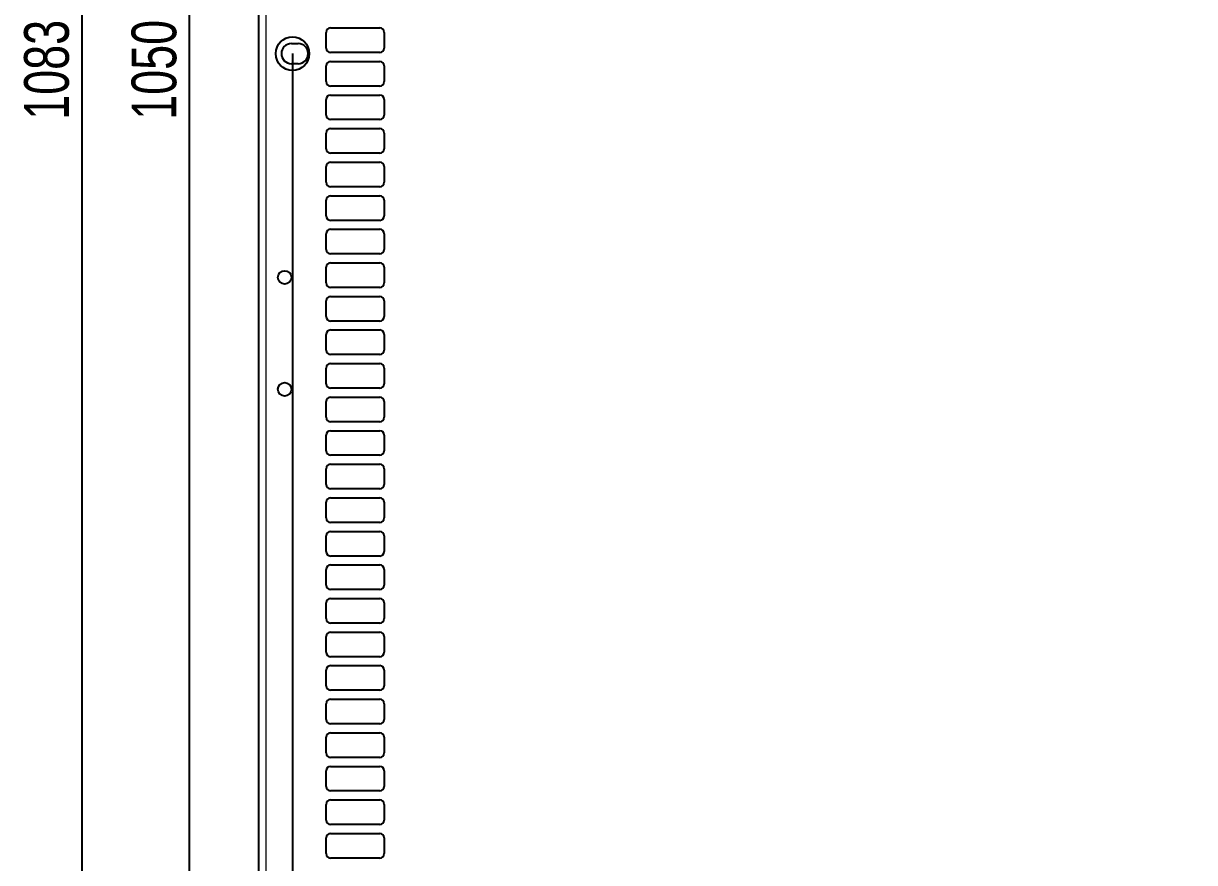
# Model space of a CAD drawing. Header units: millimetres. Extents: x -764 to 1099, y 554 to 2003.
# Drawn here: x -764 to -241, y 944 to 1319 of the extents above; entities that cross this region are included whole.
import ezdxf

# ---------------------------------------------------------------- set-up
doc = ezdxf.new("R2010")
doc.units = ezdxf.units.MM
doc.layers.add('FORMAT', color=7, linetype='Continuous')
doc.styles.add('SLDTEXTSTYLE0', font='TXT', dxfattribs={"width": 0.75})
doc.dimstyles.new('SLDDIMSTYLE0', dxfattribs={"dimtxt": 20, "dimasz": 10, "dimexe": 0, "dimexo": 0.0625, "dimgap": 5, "dimtad": 2, "dimdec": 1, "dimrnd": 1e-09, "dimzin": 12, "dimdsep": 46, "dimtxsty": 'SLDTEXTSTYLE0', "dimsah": 1, "dimcen": 0.09, "dimadec": 0, "dimazin": 3, "dimtfac": 1, "dimtofl": 0, "dimtmove": 0, "dimatfit": 3, "dimfxl": 0, "dimfrac": 2, "dimtolj": 1, "dimtzin": 12, "dimarcsym": 0})

# ---------------------------------------------------------------- blocks, each defined once
blk = doc.blocks.new('_D')
at = {"layer": 'FORMAT'}
for p, q in [((-630.23, 1846.82), (-738.87, 1846.82)), ((-737.87, 1846.82), (-737.87, 763.8)), ((-630.23, 763.8), (-738.87, 763.8))]:
    blk.add_line(p, q, dxfattribs=at)
for points in [[(-737.87, 1846.82), (-739.41, 1836.82), (-736.33, 1836.82)], [(-737.87, 763.8), (-736.33, 773.8), (-739.41, 773.8)]]:
    blk.add_solid(points, dxfattribs=at)
at = {"layer": 'FORMAT', "insert": (-763.65, 1275.75), "char_height": 20, "attachment_point": 1, "rotation": 90, "style": 'SLDTEXTSTYLE0'}
blk.add_mtext('1083', dxfattribs=at)
blk = doc.blocks.new('_D_4')
at = {"layer": 'FORMAT'}
for p, q in [((-643.72, 1305.3), (-643.72, 713.81)), ((12.28, 1305.3), (12.28, 713.81)), ((-643.72, 714.81), (12.28, 714.81))]:
    blk.add_line(p, q, dxfattribs=at)
for points in [[(-643.72, 714.81), (-633.72, 713.27), (-633.72, 716.35)], [(12.28, 714.81), (2.28, 716.35), (2.28, 713.27)]]:
    blk.add_solid(points, dxfattribs=at)
at = {"layer": 'FORMAT', "insert": (-337.88, 740.59), "char_height": 20, "attachment_point": 1, "style": 'SLDTEXTSTYLE0'}
blk.add_mtext('656', dxfattribs=at)
blk = doc.blocks.new('_D_5')
at = {"layer": 'FORMAT'}
for p, q in [((-643.73, 1830.31), (-690.87, 1830.31)), ((-689.87, 1830.31), (-689.87, 780.31)), ((-643.73, 780.31), (-690.87, 780.31))]:
    blk.add_line(p, q, dxfattribs=at)
for points in [[(-689.87, 1830.31), (-691.41, 1820.31), (-688.33, 1820.31)], [(-689.87, 780.31), (-688.33, 790.31), (-691.41, 790.31)]]:
    blk.add_solid(points, dxfattribs=at)
at = {"layer": 'FORMAT', "insert": (-715.65, 1275.75), "char_height": 20, "attachment_point": 1, "rotation": 90, "style": 'SLDTEXTSTYLE0'}
blk.add_mtext('1050', dxfattribs=at)

msp = doc.modelspace()

# ---------------------------------------------------------------- linework, layer by layer
at = {"color": 7, "linetype": 'Continuous', "lineweight": 25}
for p, q in [((-658.72, 763.81), (-658.72, 1846.81)), ((-628.72, 1307.81), (-628.72, 1314.81)), ((-626.72, 1316.81), (-604.72, 1316.81)), ((-602.72, 1314.81), (-602.72, 1307.81)), ((-644.22, 1309.81), (-641.22, 1309.81)), ((-604.72, 1305.81), (-626.72, 1305.81)), ((-641.22, 1300.81), (-644.22, 1300.81)), ((-628.72, 1292.81), (-628.72, 1299.81)), ((-626.72, 1301.81), (-604.72, 1301.81)), ((-602.72, 1299.81), (-602.72, 1292.81)), ((-604.72, 1290.81), (-626.72, 1290.81)), ((-628.72, 1277.81), (-628.72, 1284.81)), ((-626.72, 1286.81), (-604.72, 1286.81)), ((-602.72, 1284.81), (-602.72, 1277.81)), ((-604.72, 1275.81), (-626.72, 1275.81)), ((-626.72, 1271.81), (-604.72, 1271.81)), ((-628.72, 1262.81), (-628.72, 1269.81)), ((-602.72, 1269.81), (-602.72, 1262.81)), ((-604.72, 1260.81), (-626.72, 1260.81)), ((-626.72, 1256.81), (-604.72, 1256.81)), ((-628.72, 1247.81), (-628.72, 1254.81)), ((-602.72, 1254.81), (-602.72, 1247.81)), ((-604.72, 1245.81), (-626.72, 1245.81)), ((-626.72, 1241.81), (-604.72, 1241.81)), ((-628.72, 1232.81), (-628.72, 1239.81)), ((-602.72, 1239.81), (-602.72, 1232.81)), ((-604.72, 1230.81), (-626.72, 1230.81)), ((-628.72, 1217.81), (-628.72, 1224.81)), ((-626.72, 1226.81), (-604.72, 1226.81)), ((-602.72, 1224.81), (-602.72, 1217.81)), ((-604.72, 1215.81), (-626.72, 1215.81)), ((-628.72, 1202.81), (-628.72, 1209.81)), ((-626.72, 1211.81), (-604.72, 1211.81)), ((-602.72, 1209.81), (-602.72, 1202.81)), ((-604.72, 1200.81), (-626.72, 1200.81)), ((-628.72, 1187.81), (-628.72, 1194.81)), ((-626.72, 1196.81), (-604.72, 1196.81)), ((-602.72, 1194.81), (-602.72, 1187.81)), ((-604.72, 1185.81), (-626.72, 1185.81)), ((-628.72, 1172.81), (-628.72, 1179.81)), ((-626.72, 1181.81), (-604.72, 1181.81)), ((-602.72, 1179.81), (-602.72, 1172.81)), ((-604.72, 1170.81), (-626.72, 1170.81)), ((-626.72, 1166.81), (-604.72, 1166.81)), ((-628.72, 1157.81), (-628.72, 1164.81)), ((-602.72, 1164.81), (-602.72, 1157.81)), ((-604.72, 1155.81), (-626.72, 1155.81)), ((-626.72, 1151.81), (-604.72, 1151.81)), ((-628.72, 1142.81), (-628.72, 1149.81)), ((-602.72, 1149.81), (-602.72, 1142.81)), ((-604.72, 1140.81), (-626.72, 1140.81)), ((-626.72, 1136.81), (-604.72, 1136.81)), ((-628.72, 1127.81), (-628.72, 1134.81)), ((-602.72, 1134.81), (-602.72, 1127.81)), ((-604.72, 1125.81), (-626.72, 1125.81)), ((-628.72, 1112.81), (-628.72, 1119.81)), ((-626.72, 1121.81), (-604.72, 1121.81)), ((-602.72, 1119.81), (-602.72, 1112.81)), ((-604.72, 1110.81), (-626.72, 1110.81)), ((-628.72, 1097.81), (-628.72, 1104.81)), ((-626.72, 1106.81), (-604.72, 1106.81)), ((-602.72, 1104.81), (-602.72, 1097.81)), ((-604.72, 1095.81), (-626.72, 1095.81)), ((-628.72, 1082.81), (-628.72, 1089.81)), ((-626.72, 1091.81), (-604.72, 1091.81)), ((-602.72, 1089.81), (-602.72, 1082.81)), ((-604.72, 1080.81), (-626.72, 1080.81)), ((-628.72, 1067.81), (-628.72, 1074.81)), ((-626.72, 1076.81), (-604.72, 1076.81)), ((-602.72, 1074.81), (-602.72, 1067.81)), ((-604.72, 1065.81), (-626.72, 1065.81)), ((-628.72, 1052.81), (-628.72, 1059.81)), ((-626.72, 1061.81), (-604.72, 1061.81)), ((-602.72, 1059.81), (-602.72, 1052.81)), ((-604.72, 1050.81), (-626.72, 1050.81)), ((-626.72, 1046.81), (-604.72, 1046.81)), ((-628.72, 1037.81), (-628.72, 1044.81)), ((-602.72, 1044.81), (-602.72, 1037.81)), ((-604.72, 1035.81), (-626.72, 1035.81)), ((-626.72, 1031.81), (-604.72, 1031.81)), ((-628.72, 1022.81), (-628.72, 1029.81)), ((-602.72, 1029.81), (-602.72, 1022.81)), ((-604.72, 1020.81), (-626.72, 1020.81)), ((-626.72, 1016.81), (-604.72, 1016.81)), ((-628.72, 1007.81), (-628.72, 1014.81)), ((-602.72, 1014.81), (-602.72, 1007.81)), ((-604.72, 1005.81), (-626.72, 1005.81)), ((-628.72, 992.81), (-628.72, 999.81)), ((-626.72, 1001.81), (-604.72, 1001.81)), ((-602.72, 999.81), (-602.72, 992.81)), ((-604.72, 990.81), (-626.72, 990.81)), ((-628.72, 977.81), (-628.72, 984.81)), ((-626.72, 986.81), (-604.72, 986.81)), ((-602.72, 984.81), (-602.72, 977.81)), ((-604.72, 975.81), (-626.72, 975.81)), ((-628.72, 962.81), (-628.72, 969.81)), ((-626.72, 971.81), (-604.72, 971.81)), ((-602.72, 969.81), (-602.72, 962.81)), ((-604.72, 960.81), (-626.72, 960.81)), ((-628.72, 947.81), (-628.72, 954.81)), ((-626.72, 956.81), (-604.72, 956.81)), ((-602.72, 954.81), (-602.72, 947.81)), ((-604.72, 945.81), (-626.72, 945.81))]:
    msp.add_line(p, q, dxfattribs=at)
at = {"color": 8, "linetype": 'Continuous', "lineweight": 18}
msp.add_line((-655.62, 1846.81), (-655.62, 763.81), dxfattribs=at)
at = {"color": 7, "linetype": 'Continuous', "lineweight": 25}
for centre, radius in [((-643.72, 1305.31), 7.5), ((-647.22, 1205.31), 3), ((-647.22, 1155.31), 3)]:
    msp.add_circle(centre, radius, dxfattribs=at)
for centre, radius, start, end in [((-626.72, 1314.81), 2, 90, 180), ((-604.72, 1314.81), 2, 0, 90), ((-644.22, 1305.31), 4.5, 90, 270), ((-641.22, 1305.31), 4.5, 270, 90), ((-626.72, 1307.81), 2, 180, 270), ((-604.72, 1307.81), 2, 270, 0), ((-626.72, 1299.81), 2, 90, 180), ((-604.72, 1299.81), 2, 0, 90), ((-626.72, 1292.81), 2, 180, 270), ((-604.72, 1292.81), 2, 270, 0), ((-626.72, 1284.81), 2, 90, 180), ((-604.72, 1284.81), 2, 0, 90), ((-626.72, 1277.81), 2, 180, 270), ((-604.72, 1277.81), 2, 270, 0), ((-626.72, 1269.81), 2, 90, 180), ((-604.72, 1269.81), 2, 0, 90), ((-626.72, 1262.81), 2, 180, 270), ((-604.72, 1262.81), 2, 270, 0), ((-626.72, 1254.81), 2, 90, 180), ((-604.72, 1254.81), 2, 0, 90), ((-626.72, 1247.81), 2, 180, 270), ((-604.72, 1247.81), 2, 270, 0), ((-626.72, 1239.81), 2, 90, 180), ((-604.72, 1239.81), 2, 0, 90), ((-626.72, 1232.81), 2, 180, 270), ((-604.72, 1232.81), 2, 270, 0), ((-626.72, 1224.81), 2, 90, 180), ((-604.72, 1224.81), 2, 0, 90), ((-626.72, 1217.81), 2, 180, 270), ((-604.72, 1217.81), 2, 270, 0), ((-626.72, 1209.81), 2, 90, 180), ((-604.72, 1209.81), 2, 0, 90), ((-626.72, 1202.81), 2, 180, 270), ((-604.72, 1202.81), 2, 270, 360), ((-626.72, 1194.81), 2, 90, 180), ((-604.72, 1194.81), 2, 0, 90), ((-626.72, 1187.81), 2, 180, 270), ((-604.72, 1187.81), 2, 270, 0), ((-626.72, 1179.81), 2, 90, 180), ((-604.72, 1179.81), 2, 0, 90), ((-626.72, 1172.81), 2, 180, 270), ((-604.72, 1172.81), 2, 270, 360), ((-626.72, 1164.81), 2, 90, 180), ((-604.72, 1164.81), 2, 0, 90), ((-626.72, 1157.81), 2, 180, 270), ((-604.72, 1157.81), 2, 270, 0), ((-626.72, 1149.81), 2, 90, 180), ((-604.72, 1149.81), 2, 0, 90), ((-626.72, 1142.81), 2, 180, 270), ((-604.72, 1142.81), 2, 270, 360), ((-626.72, 1134.81), 2, 90, 180), ((-604.72, 1134.81), 2, 0, 90), ((-626.72, 1127.81), 2, 180, 270), ((-604.72, 1127.81), 2, 270, 0), ((-626.72, 1119.81), 2, 90, 180), ((-604.72, 1119.81), 2, 0, 90), ((-626.72, 1112.81), 2, 180, 270), ((-604.72, 1112.81), 2, 270, 0), ((-626.72, 1104.81), 2, 90, 180), ((-604.72, 1104.81), 2, 0, 90), ((-626.72, 1097.81), 2, 180, 270), ((-604.72, 1097.81), 2, 270, 0), ((-626.72, 1089.81), 2, 90, 180), ((-604.72, 1089.81), 2, 0, 90), ((-626.72, 1082.81), 2, 180, 270), ((-604.72, 1082.81), 2, 270, 0), ((-626.72, 1074.81), 2, 90, 180), ((-604.72, 1074.81), 2, 0, 90), ((-626.72, 1067.81), 2, 180, 270), ((-604.72, 1067.81), 2, 270, 360), ((-626.72, 1059.81), 2, 90, 180), ((-604.72, 1059.81), 2, 0, 90), ((-626.72, 1052.81), 2, 180, 270), ((-604.72, 1052.81), 2, 270, 0), ((-626.72, 1044.81), 2, 90, 180), ((-604.72, 1044.81), 2, 0, 90), ((-626.72, 1037.81), 2, 180, 270), ((-604.72, 1037.81), 2, 270, 0), ((-626.72, 1029.81), 2, 90, 180), ((-604.72, 1029.81), 2, 0, 90), ((-626.72, 1022.81), 2, 180, 270), ((-604.72, 1022.81), 2, 270, 0), ((-626.72, 1014.81), 2, 90, 180), ((-604.72, 1014.81), 2, 0, 90), ((-626.72, 1007.81), 2, 180, 270), ((-604.72, 1007.81), 2, 270, 0), ((-626.72, 999.81), 2, 90, 180), ((-604.72, 999.81), 2, 0, 90), ((-626.72, 992.81), 2, 180, 270), ((-604.72, 992.81), 2, 270, 0), ((-626.72, 984.81), 2, 90, 180), ((-604.72, 984.81), 2, 0, 90), ((-626.72, 977.81), 2, 180, 270), ((-604.72, 977.81), 2, 270, 0), ((-626.72, 969.81), 2, 90, 180), ((-604.72, 969.81), 2, 0, 90), ((-626.72, 962.81), 2, 180, 270), ((-604.72, 962.81), 2, 270, 0), ((-626.72, 954.81), 2, 90, 180), ((-604.72, 954.81), 2, 0, 90), ((-626.72, 947.81), 2, 180, 270), ((-604.72, 947.81), 2, 270, 0)]:
    msp.add_arc(centre, radius, start, end, dxfattribs=at)

# ---------------------------------------------------------------- dimensions: what is measured, and where the dimension line sits
at = {"layer": 'FORMAT'}
for base, p1, p2, angle, picture, middle in [((-737.87, 763.8), (-630.22, 1846.82), (-630.22, 763.8), 90, '_D', (-737.87, 1305.31)), ((-689.87, 780.31), (-643.72, 1830.31), (-643.72, 780.31), 90, '_D_5', (-689.87, 1305.31)), ((12.28, 714.81), (-643.72, 1305.31), (12.28, 1305.31), 0, '_D_4', (-315.72, 714.81))]:
    dim = msp.add_linear_dim(base=base, p1=p1, p2=p2, angle=angle, dimstyle='SLDDIMSTYLE0', dxfattribs=at)
    dim.commit()
    dim.dimension.update_dxf_attribs({"geometry": picture, "text_midpoint": middle, "dimtype": 160})

doc.saveas('drawing.dxf')
